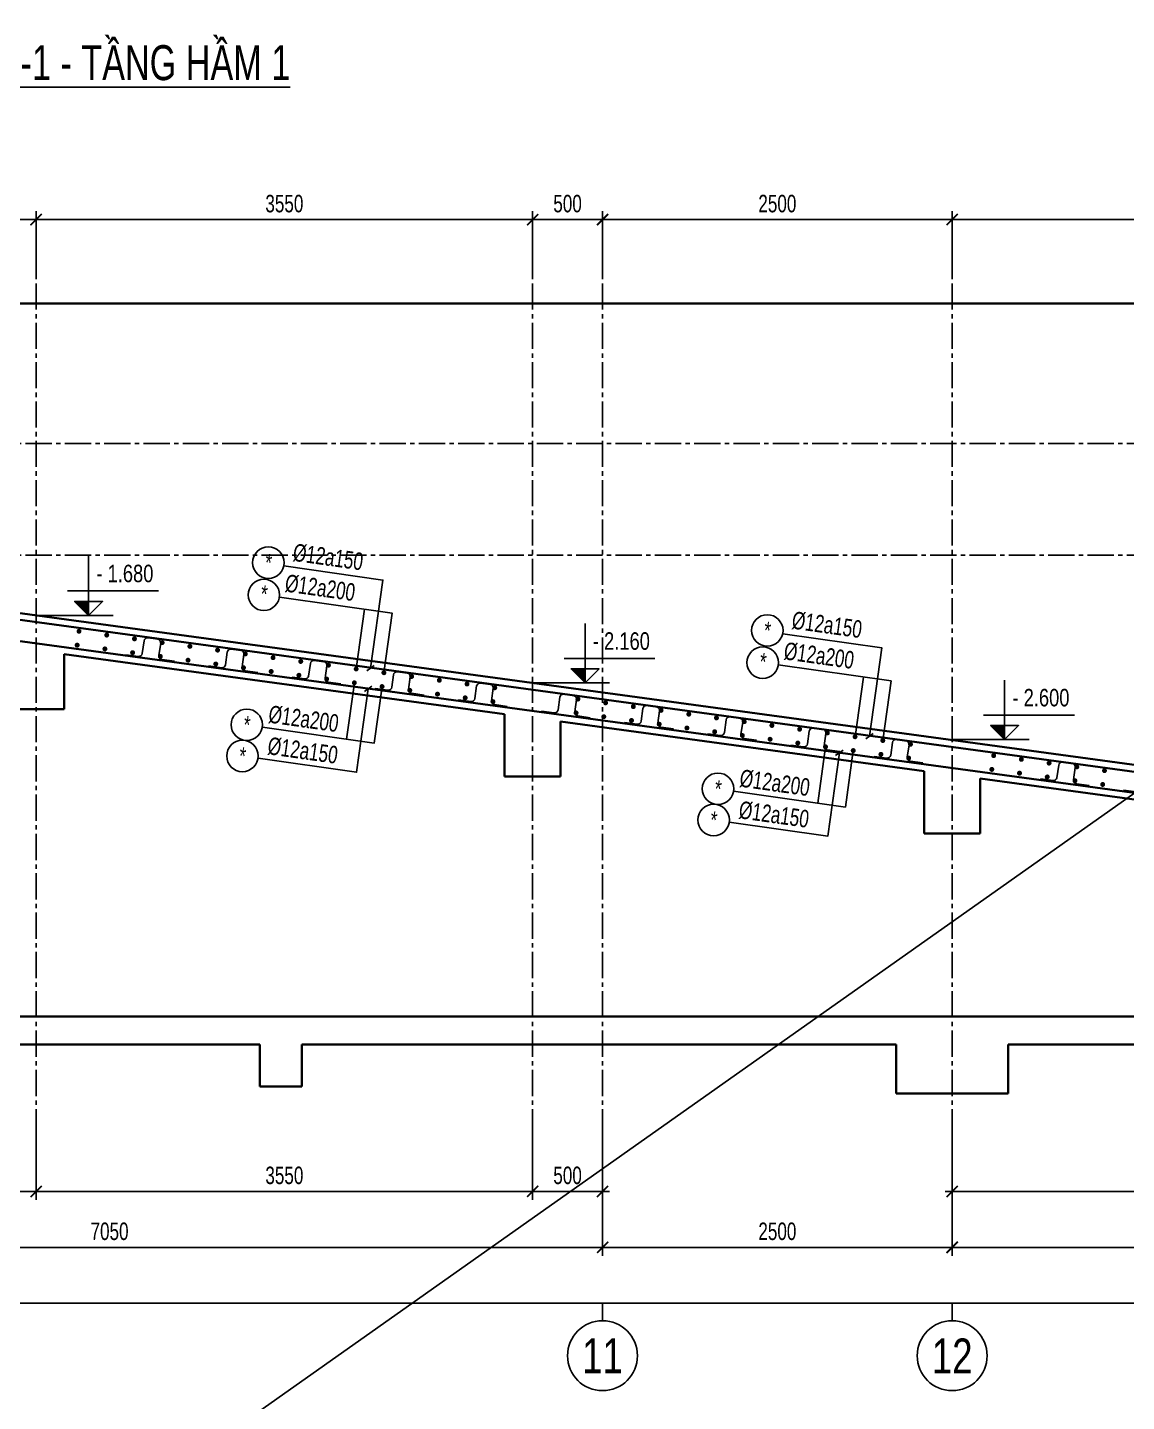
# Model space of a CAD drawing. Header units: millimetres. Extents: x 0 to 168200, y 0 to 59400.
# Drawn here: x 26372 to 42089, y 21105 to 40759 of the extents above; entities that cross this region are included whole.
import ezdxf
from ezdxf.enums import TextEntityAlignment as Align

# ---------------------------------------------------------------- set-up
doc = ezdxf.new("R2010")
doc.units = ezdxf.units.MM
doc.header["$LTSCALE"] = 500
doc.header["$MEASUREMENT"] = 0
doc.linetypes.add('CENTER2', pattern=[1.125, 0.75, -0.125, 0.125, -0.125])
doc.layers.get('DEFPOINTS').update_dxf_attribs({"lineweight": 15})
doc.layers.add('02.CDC.DIM', color=1, linetype='Continuous', lineweight=20)
for name, color, linetype in [('CDC.01.AXIS', 160, 'CENTER2'), ('CDC.02.DIM', 1, 'Continuous'), ('CDC.03.BORDER', 3, 'Continuous'), ('CDC.05.STEEL', 4, 'Continuous'), ('CDC.06.TEXT', 2, 'Continuous'), ('CDC.10.HATCH', 251, 'Continuous'), ('CDC.11.NOTE', 8, 'Continuous'), ('CDC.14.STEELNUM', 9, 'Continuous'), ('STEEL_NODE', 6, 'Continuous')]:
    doc.layers.add(name, color=color, linetype=linetype)
doc.layers.add('KCS_Plotter', color=11, linetype='Continuous', plot=False)
doc.styles.add('BIGTEXT', font='arial.ttf', dxfattribs={"width": 0.8})
doc.styles.add('KCS_SMTEXT', font='arial.ttf', dxfattribs={"width": 0.7})
doc.styles.add('SMTEXT', font='arial.ttf', dxfattribs={"width": 0.7})
doc.dimstyles.new('KCS_DIM100 SC2', dxfattribs={"dimscale": 100, "dimtxt": 2.5, "dimasz": 1.6, "dimexe": 1.2, "dimexo": 0, "dimgap": 1, "dimtad": 1, "dimdec": 0, "dimlfac": 0.5, "dimzin": 0, "dimdsep": 46, "dimtxsty": 'KCS_SMTEXT', "dimblk": 'ARCHTICK', "dimcen": 0, "dimdle": 1, "dimclrd": 256, "dimclre": 256, "dimclrt": 2, "dimadec": 0, "dimazin": 0, "dimtfac": 1, "dimtdec": 0, "dimtix": 1, "dimtmove": 2, "dimatfit": 3, "dimfxl": 1, "dimtolj": 1, "dimtzin": 0, "dimarcsym": 0})

# ---------------------------------------------------------------- blocks, each defined once
blk = doc.blocks.new('_ArchTick')
at = {"color": 0, "linetype": 'ByBlock', "const_width": 0.15}
blk.add_lwpolyline([(-0.5, -0.5), (0.5, 0.5)], dxfattribs=at)
blk = doc.blocks.new('*D8')
at = {"layer": 'CDC.02.DIM', "lineweight": -2, "transparency": 16777216}
for p, q in [((34596, 24910), (34596, 23190)), ((39596, 24910), (39596, 23190)), ((34496, 23310), (39696, 23310))]:
    blk.add_line(p, q, dxfattribs=at)
at = {"layer": 'DEFPOINTS', "color": 0, "transparency": 16777216}
for p in [(34596, 24910), (39596, 24910), (39596, 23310)]:
    blk.add_point(p, dxfattribs=at)
at = {"layer": 'CDC.02.DIM', "lineweight": -2, "transparency": 16777216, "xscale": 160, "yscale": 160, "zscale": 160, "rotation": 180}
blk.add_blockref('_ArchTick', (34596, 23310), dxfattribs=at)
at = {"layer": 'CDC.02.DIM', "lineweight": -2, "transparency": 16777216, "xscale": 160, "yscale": 160, "zscale": 160}
blk.add_blockref('_ArchTick', (39596, 23310), dxfattribs=at)
at = {"layer": 'CDC.02.DIM', "color": 2, "transparency": 16777216, "insert": (37096, 23538), "char_height": 250, "attachment_point": 5, "style": 'KCS_SMTEXT'}
blk.add_mtext('\\A1;2500', dxfattribs=at)
blk = doc.blocks.new('*D9')
at = {"layer": 'CDC.02.DIM', "lineweight": -2, "transparency": 16777216}
for p, q in [((39596, 24910), (39596, 23190)), ((53396, 24910), (53396, 23190)), ((39496, 23310), (53496, 23310))]:
    blk.add_line(p, q, dxfattribs=at)
at = {"layer": 'DEFPOINTS', "color": 0, "transparency": 16777216}
for p in [(39596, 24910), (53396, 24910), (53396, 23310)]:
    blk.add_point(p, dxfattribs=at)
at = {"layer": 'CDC.02.DIM', "lineweight": -2, "transparency": 16777216, "xscale": 160, "yscale": 160, "zscale": 160, "rotation": 180}
blk.add_blockref('_ArchTick', (39596, 23310), dxfattribs=at)
at = {"layer": 'CDC.02.DIM', "lineweight": -2, "transparency": 16777216, "xscale": 160, "yscale": 160, "zscale": 160}
blk.add_blockref('_ArchTick', (53396, 23310), dxfattribs=at)
at = {"layer": 'CDC.02.DIM', "color": 2, "transparency": 16777216, "insert": (46496, 23538), "char_height": 250, "attachment_point": 5, "style": 'KCS_SMTEXT'}
blk.add_mtext('\\A1;6900', dxfattribs=at)
blk = doc.blocks.new('*D10')
at = {"layer": 'CDC.02.DIM', "lineweight": -2, "transparency": 16777216}
for p, q in [((20496, 24910), (20496, 23190)), ((34596, 24910), (34596, 23190)), ((20396, 23310), (34696, 23310))]:
    blk.add_line(p, q, dxfattribs=at)
at = {"layer": 'DEFPOINTS', "color": 0, "transparency": 16777216}
for p in [(20496, 24910), (34596, 24910), (34596, 23310)]:
    blk.add_point(p, dxfattribs=at)
at = {"layer": 'CDC.02.DIM', "lineweight": -2, "transparency": 16777216, "xscale": 160, "yscale": 160, "zscale": 160, "rotation": 180}
blk.add_blockref('_ArchTick', (20496, 23310), dxfattribs=at)
at = {"layer": 'CDC.02.DIM', "lineweight": -2, "transparency": 16777216, "xscale": 160, "yscale": 160, "zscale": 160}
blk.add_blockref('_ArchTick', (34596, 23310), dxfattribs=at)
at = {"layer": 'CDC.02.DIM', "color": 2, "transparency": 16777216, "insert": (27546, 23538), "char_height": 250, "attachment_point": 5, "style": 'KCS_SMTEXT'}
blk.add_mtext('\\A1;7050', dxfattribs=at)
blk = doc.blocks.new('*D12')
at = {"layer": 'CDC.02.DIM', "lineweight": -2, "transparency": 16777216}
for p, q in [((20496, 24910), (20496, 23990)), ((26496, 24910), (26496, 23990)), ((20396, 24110), (26596, 24110))]:
    blk.add_line(p, q, dxfattribs=at)
at = {"layer": 'DEFPOINTS', "color": 0, "transparency": 16777216}
for p in [(20496, 24910), (26496, 24910), (26496, 24110)]:
    blk.add_point(p, dxfattribs=at)
at = {"layer": 'CDC.02.DIM', "lineweight": -2, "transparency": 16777216, "xscale": 160, "yscale": 160, "zscale": 160, "rotation": 180}
blk.add_blockref('_ArchTick', (20496, 24110), dxfattribs=at)
at = {"layer": 'CDC.02.DIM', "lineweight": -2, "transparency": 16777216, "xscale": 160, "yscale": 160, "zscale": 160}
blk.add_blockref('_ArchTick', (26496, 24110), dxfattribs=at)
at = {"layer": 'CDC.02.DIM', "color": 2, "transparency": 16777216, "insert": (23496, 24338), "char_height": 250, "attachment_point": 5, "style": 'KCS_SMTEXT'}
blk.add_mtext('\\A1;3000', dxfattribs=at)
blk = doc.blocks.new('*D13')
at = {"layer": 'CDC.02.DIM', "lineweight": -2, "transparency": 16777216}
for p, q in [((26496, 24910), (26496, 23990)), ((33596, 24910), (33596, 23990)), ((26396, 24110), (33696, 24110))]:
    blk.add_line(p, q, dxfattribs=at)
at = {"layer": 'DEFPOINTS', "color": 0, "transparency": 16777216}
for p in [(26496, 24910), (33596, 24910), (33596, 24110)]:
    blk.add_point(p, dxfattribs=at)
at = {"layer": 'CDC.02.DIM', "lineweight": -2, "transparency": 16777216, "xscale": 160, "yscale": 160, "zscale": 160, "rotation": 180}
blk.add_blockref('_ArchTick', (26496, 24110), dxfattribs=at)
at = {"layer": 'CDC.02.DIM', "lineweight": -2, "transparency": 16777216, "xscale": 160, "yscale": 160, "zscale": 160}
blk.add_blockref('_ArchTick', (33596, 24110), dxfattribs=at)
at = {"layer": 'CDC.02.DIM', "color": 2, "transparency": 16777216, "insert": (30046, 24338), "char_height": 250, "attachment_point": 5, "style": 'KCS_SMTEXT'}
blk.add_mtext('\\A1;3550', dxfattribs=at)
blk = doc.blocks.new('*D14')
at = {"layer": 'CDC.02.DIM', "lineweight": -2, "transparency": 16777216}
for p, q in [((33596, 24910), (33596, 23990)), ((34596, 24910), (34596, 23990)), ((33496, 24110), (34696, 24110))]:
    blk.add_line(p, q, dxfattribs=at)
at = {"layer": 'DEFPOINTS', "color": 0, "transparency": 16777216}
for p in [(33596, 24910), (34596, 24910), (34596, 24110)]:
    blk.add_point(p, dxfattribs=at)
at = {"layer": 'CDC.02.DIM', "lineweight": -2, "transparency": 16777216, "xscale": 160, "yscale": 160, "zscale": 160, "rotation": 180}
blk.add_blockref('_ArchTick', (33596, 24110), dxfattribs=at)
at = {"layer": 'CDC.02.DIM', "lineweight": -2, "transparency": 16777216, "xscale": 160, "yscale": 160, "zscale": 160}
blk.add_blockref('_ArchTick', (34596, 24110), dxfattribs=at)
at = {"layer": 'CDC.02.DIM', "color": 2, "transparency": 16777216, "insert": (34096, 24338), "char_height": 250, "attachment_point": 5, "style": 'KCS_SMTEXT'}
blk.add_mtext('\\A1;500', dxfattribs=at)
blk = doc.blocks.new('*D15')
at = {"layer": 'CDC.02.DIM', "lineweight": -2, "transparency": 16777216}
for p, q in [((39596, 24910), (39596, 23990)), ((46496, 24910), (46496, 23990)), ((39496, 24110), (46596, 24110))]:
    blk.add_line(p, q, dxfattribs=at)
at = {"layer": 'DEFPOINTS', "color": 0, "transparency": 16777216}
for p in [(39596, 24910), (46496, 24910), (46496, 24110)]:
    blk.add_point(p, dxfattribs=at)
at = {"layer": 'CDC.02.DIM', "lineweight": -2, "transparency": 16777216, "xscale": 160, "yscale": 160, "zscale": 160, "rotation": 180}
blk.add_blockref('_ArchTick', (39596, 24110), dxfattribs=at)
at = {"layer": 'CDC.02.DIM', "lineweight": -2, "transparency": 16777216, "xscale": 160, "yscale": 160, "zscale": 160}
blk.add_blockref('_ArchTick', (46496, 24110), dxfattribs=at)
at = {"layer": 'CDC.02.DIM', "color": 2, "transparency": 16777216, "insert": (43046, 24338), "char_height": 250, "attachment_point": 5, "style": 'KCS_SMTEXT'}
blk.add_mtext('\\A1;3450', dxfattribs=at)
blk = doc.blocks.new('_Axis name')
at = {"layer": 'CDC.02.DIM'}
blk.add_line((0, 2.5), (0, 0), dxfattribs=at)
blk.add_circle((0, 7.5), 5, dxfattribs=at)
at = {"layer": 'CDC.02.DIM', "style": 'BIGTEXT', "width": 0.75}
blk.add_attdef('.', text='', height=5, dxfattribs=at).set_placement((0, 7.5), align=Align.MIDDLE)
blk = doc.blocks.new('*D148')
at = {"layer": 'CDC.02.DIM', "lineweight": -2, "transparency": 16777216}
for p, q in [((20496, 24910), (20496, 22390)), ((70936, 24110), (70936, 22390)), ((20396, 22510), (71036, 22510))]:
    blk.add_line(p, q, dxfattribs=at)
at = {"layer": 'DEFPOINTS', "color": 0, "transparency": 16777216}
for p in [(20496, 24910), (70936, 24110), (70936, 22510)]:
    blk.add_point(p, dxfattribs=at)
at = {"layer": 'CDC.02.DIM', "lineweight": -2, "transparency": 16777216, "xscale": 160, "yscale": 160, "zscale": 160, "rotation": 180}
blk.add_blockref('_ArchTick', (20496, 22510), dxfattribs=at)
at = {"layer": 'CDC.02.DIM', "lineweight": -2, "transparency": 16777216, "xscale": 160, "yscale": 160, "zscale": 160}
blk.add_blockref('_ArchTick', (70936, 22510), dxfattribs=at)
at = {"layer": 'CDC.02.DIM', "color": 2, "transparency": 16777216, "insert": (45716, 22738), "char_height": 250, "attachment_point": 5, "style": 'KCS_SMTEXT'}
blk.add_mtext('\\A1;25220', dxfattribs=at)
blk = doc.blocks.new('*D152')
at = {"layer": 'CDC.02.DIM', "lineweight": -2, "transparency": 16777216}
for p, q in [((20496, 37210), (20496, 38130)), ((26496, 37210), (26496, 38130)), ((20396, 38010), (26596, 38010))]:
    blk.add_line(p, q, dxfattribs=at)
at = {"layer": 'DEFPOINTS', "color": 0, "transparency": 16777216}
for p in [(26496, 38010), (20496, 37210), (26496, 37210)]:
    blk.add_point(p, dxfattribs=at)
at = {"layer": 'CDC.02.DIM', "lineweight": -2, "transparency": 16777216, "xscale": 160, "yscale": 160, "zscale": 160, "rotation": 180}
blk.add_blockref('_ArchTick', (20496, 38010), dxfattribs=at)
at = {"layer": 'CDC.02.DIM', "lineweight": -2, "transparency": 16777216, "xscale": 160, "yscale": 160, "zscale": 160}
blk.add_blockref('_ArchTick', (26496, 38010), dxfattribs=at)
at = {"layer": 'CDC.02.DIM', "color": 2, "transparency": 16777216, "insert": (23496, 38238), "char_height": 250, "attachment_point": 5, "style": 'KCS_SMTEXT'}
blk.add_mtext('\\A1;3000', dxfattribs=at)
blk = doc.blocks.new('*D153')
at = {"layer": 'CDC.02.DIM', "lineweight": -2, "transparency": 16777216}
for p, q in [((26496, 37210), (26496, 38130)), ((33596, 37210), (33596, 38130)), ((26396, 38010), (33696, 38010))]:
    blk.add_line(p, q, dxfattribs=at)
at = {"layer": 'DEFPOINTS', "color": 0, "transparency": 16777216}
for p in [(33596, 38010), (26496, 37210), (33596, 37210)]:
    blk.add_point(p, dxfattribs=at)
at = {"layer": 'CDC.02.DIM', "lineweight": -2, "transparency": 16777216, "xscale": 160, "yscale": 160, "zscale": 160, "rotation": 180}
blk.add_blockref('_ArchTick', (26496, 38010), dxfattribs=at)
at = {"layer": 'CDC.02.DIM', "lineweight": -2, "transparency": 16777216, "xscale": 160, "yscale": 160, "zscale": 160}
blk.add_blockref('_ArchTick', (33596, 38010), dxfattribs=at)
at = {"layer": 'CDC.02.DIM', "color": 2, "transparency": 16777216, "insert": (30046, 38238), "char_height": 250, "attachment_point": 5, "style": 'KCS_SMTEXT'}
blk.add_mtext('\\A1;3550', dxfattribs=at)
blk = doc.blocks.new('*D154')
at = {"layer": 'CDC.02.DIM', "lineweight": -2, "transparency": 16777216}
for p, q in [((33596, 37210), (33596, 38130)), ((34596, 37210), (34596, 38130)), ((33496, 38010), (34696, 38010))]:
    blk.add_line(p, q, dxfattribs=at)
at = {"layer": 'DEFPOINTS', "color": 0, "transparency": 16777216}
for p in [(34596, 38010), (33596, 37210), (34596, 37210)]:
    blk.add_point(p, dxfattribs=at)
at = {"layer": 'CDC.02.DIM', "lineweight": -2, "transparency": 16777216, "xscale": 160, "yscale": 160, "zscale": 160, "rotation": 180}
blk.add_blockref('_ArchTick', (33596, 38010), dxfattribs=at)
at = {"layer": 'CDC.02.DIM', "lineweight": -2, "transparency": 16777216, "xscale": 160, "yscale": 160, "zscale": 160}
blk.add_blockref('_ArchTick', (34596, 38010), dxfattribs=at)
at = {"layer": 'CDC.02.DIM', "color": 2, "transparency": 16777216, "insert": (34096, 38238), "char_height": 250, "attachment_point": 5, "style": 'KCS_SMTEXT'}
blk.add_mtext('\\A1;500', dxfattribs=at)
blk = doc.blocks.new('*D155')
at = {"layer": 'CDC.02.DIM', "lineweight": -2, "transparency": 16777216}
for p, q in [((34596, 37210), (34596, 38130)), ((39596, 37210), (39596, 38130)), ((34496, 38010), (39696, 38010))]:
    blk.add_line(p, q, dxfattribs=at)
at = {"layer": 'DEFPOINTS', "color": 0, "transparency": 16777216}
for p in [(39596, 38010), (34596, 37210), (39596, 37210)]:
    blk.add_point(p, dxfattribs=at)
at = {"layer": 'CDC.02.DIM', "lineweight": -2, "transparency": 16777216, "xscale": 160, "yscale": 160, "zscale": 160, "rotation": 180}
blk.add_blockref('_ArchTick', (34596, 38010), dxfattribs=at)
at = {"layer": 'CDC.02.DIM', "lineweight": -2, "transparency": 16777216, "xscale": 160, "yscale": 160, "zscale": 160}
blk.add_blockref('_ArchTick', (39596, 38010), dxfattribs=at)
at = {"layer": 'CDC.02.DIM', "color": 2, "transparency": 16777216, "insert": (37096, 38238), "char_height": 250, "attachment_point": 5, "style": 'KCS_SMTEXT'}
blk.add_mtext('\\A1;2500', dxfattribs=at)
blk = doc.blocks.new('*D156')
at = {"layer": 'CDC.02.DIM', "lineweight": -2, "transparency": 16777216}
for p, q in [((39596, 37210), (39596, 38130)), ((46496, 37210), (46496, 38130)), ((39496, 38010), (46596, 38010))]:
    blk.add_line(p, q, dxfattribs=at)
at = {"layer": 'DEFPOINTS', "color": 0, "transparency": 16777216}
for p in [(46496, 38010), (39596, 37210), (46496, 37210)]:
    blk.add_point(p, dxfattribs=at)
at = {"layer": 'CDC.02.DIM', "lineweight": -2, "transparency": 16777216, "xscale": 160, "yscale": 160, "zscale": 160, "rotation": 180}
blk.add_blockref('_ArchTick', (39596, 38010), dxfattribs=at)
at = {"layer": 'CDC.02.DIM', "lineweight": -2, "transparency": 16777216, "xscale": 160, "yscale": 160, "zscale": 160}
blk.add_blockref('_ArchTick', (46496, 38010), dxfattribs=at)
at = {"layer": 'CDC.02.DIM', "color": 2, "transparency": 16777216, "insert": (43046, 38238), "char_height": 250, "attachment_point": 5, "style": 'KCS_SMTEXT'}
blk.add_mtext('\\A1;3450', dxfattribs=at)

msp = doc.modelspace()

# ---------------------------------------------------------------- hatches: boundary and pattern name
at = {"layer": 'CDC.10.HATCH'}
for points in [[(27046.1, 32549), (27246.1, 32349), (27246.1, 32549)], [(34146.1, 31582.6), (34346.1, 31382.6), (34346.1, 31582.6)], [(40146.1, 30772.9), (40346.1, 30572.9), (40346.1, 30772.9)]]:
    msp.add_hatch(color=256, dxfattribs=at).paths.add_polyline_path(points)

# ---------------------------------------------------------------- linework, layer by layer
at = {"layer": 'CDC.01.AXIS'}
for p, q in [((26496.1, 24910.1), (26496.1, 37610.1)), ((33596.1, 24910.1), (33596.1, 37610.1)), ((34596.1, 24910.1), (34596.1, 37610.1)), ((39596.1, 24910.1), (39596.1, 37610.1)), ((71157.3, 34810.1), (6771.3, 34810.1)), ((71157.3, 33210.1), (6816.1, 33210.1)), ((71057.3, 26610.1), (6816.1, 26610.1))]:
    msp.add_line(p, q, dxfattribs=at)
at = {"layer": 'CDC.02.DIM'}
for points in [[(27246.1, 32549), (27246.1, 32349), (27446.1, 32549), (27046.1, 32549), (27246.1, 32349), (27246.1, 33199)], [(26946.1, 32699), (28246.1, 32699)], [(26496.1, 32349), (27596.1, 32349)], [(34346.1, 31582.6), (34346.1, 31382.6), (34546.1, 31582.6), (34146.1, 31582.6), (34346.1, 31382.6), (34346.1, 32232.6)], [(34046.1, 31732.6), (35346.1, 31732.6)], [(33596.1, 31382.6), (34696.1, 31382.6)], [(40346.1, 30772.9), (40346.1, 30572.9), (40546.1, 30772.9), (40146.1, 30772.9), (40346.1, 30572.9), (40346.1, 31422.9)], [(40046.1, 30922.9), (41346.1, 30922.9)], [(39596.1, 30572.9), (40696.1, 30572.9)]]:
    msp.add_lwpolyline(points, dxfattribs=at)
at = {"layer": 'CDC.03.BORDER', "lineweight": 35}
for p, q in [((8416.1, 36810.1), (67056.1, 36810.1)), ((68656.1, 26610.1), (8416.1, 34810.1)), ((26896.1, 31794.2), (26896.1, 31007.5)), ((33196.1, 30938), (26896.1, 31794.2)), ((26896.1, 31007.5), (26096.1, 31007.5)), ((33196.1, 30042.6), (33196.1, 30938)), ((33996.1, 30829.3), (33996.1, 30042.6)), ((39196.1, 30122.6), (33996.1, 30829.3)), ((39196.1, 29227.2), (39196.1, 30122.6)), ((33996.1, 30042.6), (33196.1, 30042.6)), ((39996.1, 30013.9), (39996.1, 29227.2)), ((46096.1, 29184.9), (39996.1, 30013.9)), ((39996.1, 29227.2), (39196.1, 29227.2)), ((8016.1, 26610.1), (64105.9, 26610.1)), ((29696.1, 26210.1), (21296.1, 26210.1)), ((29696.1, 25610.1), (29696.1, 26210.1)), ((38796.1, 26210.1), (30296.1, 26210.1)), ((30296.1, 26210.1), (30296.1, 25610.1)), ((38796.1, 25510.1), (38796.1, 26210.1)), ((52596.1, 26210.1), (40396.1, 26210.1)), ((40396.1, 26210.1), (40396.1, 25510.1)), ((30296.1, 25610.1), (29696.1, 25610.1)), ((40396.1, 25510.1), (38796.1, 25510.1))]:
    msp.add_line(p, q, dxfattribs=at)
at = {"layer": 'CDC.05.STEEL', "lineweight": 35}
for p, q in [((68452.1, 26539.8), (8520.8, 34698.7)), ((68538.7, 26229.3), (8464, 34403.7))]:
    msp.add_line(p, q, dxfattribs=at)
at = {"layer": 'CDC.05.STEEL'}
for points in [[(27777.8, 31787.4), (27958.6, 31762.9, 0.4142136), (28014.8, 31805.5), (28039.7, 31985.8, -0.4142136), (28096, 32028.4), (28234.5, 32009.3, -0.4142136), (28277.1, 31953), (28252.6, 31775.5, 0.4142136), (28295.2, 31719.2), (28475.9, 31694.2)], [(28966.9, 31625.8), (29147.6, 31601.3, 0.4142136), (29203.9, 31643.9), (29228.8, 31824.2, -0.4142136), (29285.1, 31866.8), (29423.6, 31847.7, -0.4142136), (29466.2, 31791.4), (29441.6, 31613.9, 0.4142136), (29484.3, 31557.6), (29665, 31532.7)], [(30156, 31464.3), (30336.7, 31439.7, 0.4142136), (30393, 31482.3), (30417.9, 31662.6, -0.4142136), (30474.2, 31705.2), (30612.6, 31686.1, -0.4142136), (30655.2, 31629.8), (30630.7, 31452.3, 0.4142136), (30673.3, 31396), (30854, 31371.1)], [(31345, 31302.7), (31525.8, 31278.1, 0.4142136), (31582.1, 31320.7), (31607, 31501, -0.4142136), (31663.2, 31543.6), (31801.7, 31524.5, -0.4142136), (31844.3, 31468.2), (31819.8, 31290.7, 0.4142136), (31862.4, 31234.4), (32043.1, 31209.5)], [(32534.1, 31141.1), (32714.8, 31116.5, 0.4142136), (32771.1, 31159.1), (32796, 31339.4, -0.4142136), (32852.3, 31382), (32990.8, 31362.9, -0.4142136), (33033.4, 31306.6), (33008.9, 31129.1, 0.4142136), (33051.5, 31072.8), (33232.2, 31047.9)], [(33723.2, 30979.5), (33903.9, 30954.9, 0.4142136), (33960.2, 30997.5), (33985.1, 31177.8, -0.4142136), (34041.4, 31220.5), (34179.8, 31201.3, -0.4142136), (34222.5, 31145.1), (34197.9, 30967.5, 0.4142136), (34240.5, 30911.2), (34421.2, 30886.3)], [(34912.2, 30817.9), (35093, 30793.3, 0.4142136), (35149.3, 30836), (35174.2, 31016.2, -0.4142136), (35230.4, 31058.9), (35368.9, 31039.7, -0.4142136), (35411.5, 30983.5), (35387, 30805.9, 0.4142136), (35429.6, 30749.7), (35610.3, 30724.7)], [(36101.3, 30656.3), (36282.1, 30631.7, 0.4142136), (36338.3, 30674.4), (36363.2, 30854.7, -0.4142136), (36419.5, 30897.3), (36558, 30878.2, -0.4142136), (36600.6, 30821.9), (36576.1, 30644.3, 0.4142136), (36618.7, 30588.1), (36799.4, 30563.1)], [(37290.4, 30494.7), (37471.1, 30470.1, 0.4142136), (37527.4, 30512.8), (37552.3, 30693.1, -0.4142136), (37608.6, 30735.7), (37747.1, 30716.6, -0.4142136), (37789.7, 30660.3), (37765.1, 30482.8, 0.4142136), (37807.8, 30426.5), (37988.4, 30401.5)], [(38479.4, 30333.1), (38660.2, 30308.6, 0.4142136), (38716.5, 30351.2), (38741.4, 30531.5, -0.4142136), (38797.7, 30574.1), (38936.1, 30555, -0.4142136), (38978.7, 30498.7), (38954.2, 30321.2, 0.4142136), (38996.8, 30264.9), (39177.5, 30239.9)], [(40857.6, 30009.9), (41038.3, 29985.4, 0.4142136), (41094.6, 30028), (41119.5, 30208.3, -0.4142136), (41175.8, 30250.9), (41314.3, 30231.8, -0.4142136), (41356.9, 30175.5), (41332.3, 29998, 0.4142136), (41375, 29941.7), (41555.7, 29916.7)], [(42046.7, 29848.3), (42227.4, 29823.8, 0.4142136), (42283.7, 29866.4), (42308.6, 30046.7, -0.4142136), (42364.9, 30089.3), (42503.3, 30070.2, -0.4142136), (42546, 30013.9), (42521.4, 29836.4, 0.4142136), (42564, 29780.1), (42744.7, 29755.2)]]:
    msp.add_lwpolyline(points, format="xyb", dxfattribs=at)
at = {"layer": 'CDC.11.NOTE', "color": 3}
for p, q in [((31225.8, 31554.8), (31332.5, 31630.2)), ((31191.4, 31260.3), (31298.1, 31335.6)), ((38360.2, 30585.3), (38466.9, 30660.6)), ((37929.4, 30344.6), (38036.1, 30419.9))]:
    msp.add_line(p, q, dxfattribs=at)
at = {"layer": 'CDC.11.NOTE'}
for points in [[(30037.8, 33056.7), (31456.3, 32853.5), (31279.2, 31592.5)], [(29975.2, 32611.1), (31588.9, 32380.7), (31469.2, 31529)], [(37172.2, 32087.2), (38590.7, 31884), (38413.6, 30622.9)], [(37109.7, 31641.6), (38723.4, 31411.1), (38603.7, 30559.4)], [(29669, 30306.9), (31078.4, 30105), (31244.7, 31297.9)], [(29731.7, 30752.5), (31330.9, 30523.4), (31443.1, 31331.3)], [(36407.1, 29391.2), (37816.5, 29189.3), (37982.8, 30382.3)], [(36469.7, 29836.8), (38069, 29607.7), (38181.2, 30415.6)]]:
    msp.add_lwpolyline(points, dxfattribs=at)
at = {"layer": 'CDC.11.NOTE', "linetype": 'ByBlock'}
for points in [[(31072.9, 31582.8), (31193, 32437.2)], [(38207.3, 30613.3), (38327.4, 31467.7)], [(31046.8, 31385.2), (30935, 30580.1)], [(37784.9, 30469.5), (37673.1, 29664.5)]]:
    msp.add_lwpolyline(points, dxfattribs=at)
at = {"layer": 'CDC.14.STEELNUM'}
for centre in [(29817.6, 33103.1), (29752.5, 32643), (36952, 32133.5), (36886.9, 31673.5), (29509, 30784.4), (29446.3, 30338.8), (36247, 29868.8), (36184.4, 29423.1)]:
    msp.add_circle(centre, 225, dxfattribs=at)
at = {"layer": 'KCS_Plotter'}
msp.add_line((0, 0), (84100, 59400), dxfattribs=at)
at = {"layer": 'STEEL_NODE', "const_width": 35.2}
for points in [[(27095, 32131.7, 1), (27123.6, 32111.3, 1)], [(27491.3, 32077.8, 1), (27520, 32057.4, 1)], [(27887.7, 32024, 1), (27916.4, 32003.5, 1)], [(27068.9, 31934, 1), (27097.5, 31913.6, 1)], [(27465.3, 31880.2, 1), (27493.9, 31859.7, 1)], [(27861.6, 31826.3, 1), (27890.3, 31805.9, 1)], [(28284.1, 31970.1, 1), (28312.7, 31949.7, 1)], [(28680.4, 31916.3, 1), (28709.1, 31895.8, 1)], [(29076.8, 31862.4, 1), (29105.4, 31841.9, 1)], [(28258, 31772.4, 1), (28286.6, 31752, 1)], [(28654.3, 31718.6, 1), (28683, 31698.1, 1)], [(29050.7, 31664.7, 1), (29079.3, 31644.3, 1)], [(29473.1, 31808.5, 1), (29501.8, 31788.1, 1)], [(29869.5, 31754.7, 1), (29898.1, 31734.2, 1)], [(30265.8, 31700.8, 1), (30294.5, 31680.3, 1)], [(30662.2, 31646.9, 1), (30690.8, 31626.5, 1)], [(29447, 31610.9, 1), (29475.7, 31590.4, 1)], [(29843.4, 31557, 1), (29872, 31536.5, 1)], [(30239.8, 31503.1, 1), (30268.4, 31482.7, 1)], [(30636.1, 31449.3, 1), (30664.8, 31428.8, 1)], [(31058.6, 31593.1, 1), (31087.2, 31572.6, 1)], [(31454.9, 31539.2, 1), (31483.6, 31518.8, 1)], [(31851.3, 31485.3, 1), (31879.9, 31464.9, 1)], [(32247.6, 31431.5, 1), (32276.3, 31411, 1)], [(31032.5, 31395.4, 1), (31061.1, 31374.9, 1)], [(31428.8, 31341.5, 1), (31457.5, 31321.1, 1)], [(31825.2, 31287.7, 1), (31853.8, 31267.2, 1)], [(32221.5, 31233.8, 1), (32250.2, 31213.4, 1)], [(32644, 31377.6, 1), (32672.6, 31357.2, 1)], [(33040.3, 31323.8, 1), (33069, 31303.3, 1)], [(32617.9, 31180, 1), (32646.5, 31159.5, 1)], [(33014.3, 31126.1, 1), (33042.9, 31105.6, 1)], [(34229.4, 31162.2, 1), (34258.1, 31141.7, 1)], [(34625.8, 31108.3, 1), (34654.4, 31087.8, 1)], [(35022.1, 31054.4, 1), (35050.8, 31034, 1)], [(34203.3, 30964.5, 1), (34232, 30944, 1)], [(34599.7, 30910.6, 1), (34628.3, 30890.2, 1)], [(34996, 30856.8, 1), (35024.7, 30836.3, 1)], [(35418.5, 31000.6, 1), (35447.1, 30980.1, 1)], [(35814.8, 30946.7, 1), (35843.5, 30926.3, 1)], [(36211.2, 30892.9, 1), (36239.8, 30872.4, 1)], [(36607.6, 30839, 1), (36636.2, 30818.5, 1)], [(35392.4, 30802.9, 1), (35421, 30782.4, 1)], [(35788.8, 30749, 1), (35817.4, 30728.6, 1)], [(36185.1, 30695.2, 1), (36213.8, 30674.7, 1)], [(36581.5, 30641.3, 1), (36610.1, 30620.9, 1)], [(37003.9, 30785.1, 1), (37032.6, 30764.7, 1)], [(37400.3, 30731.3, 1), (37428.9, 30710.8, 1)], [(37796.6, 30677.4, 1), (37825.3, 30656.9, 1)], [(36977.8, 30587.5, 1), (37006.5, 30567, 1)], [(37374.2, 30533.6, 1), (37402.8, 30513.1, 1)], [(37770.5, 30479.7, 1), (37799.2, 30459.3, 1)], [(38193, 30623.5, 1), (38221.6, 30603.1, 1)], [(38589.3, 30569.7, 1), (38618, 30549.2, 1)], [(38985.7, 30515.8, 1), (39014.3, 30495.3, 1)], [(38166.9, 30425.9, 1), (38195.5, 30405.4, 1)], [(38563.2, 30372, 1), (38591.9, 30351.5, 1)], [(38959.6, 30318.1, 1), (38988.3, 30297.7, 1)], [(40174.8, 30354.2, 1), (40203.4, 30333.8, 1)], [(40571.1, 30300.4, 1), (40599.8, 30279.9, 1)], [(40967.5, 30246.5, 1), (40996.1, 30226, 1)], [(40148.7, 30156.5, 1), (40177.3, 30136.1, 1)], [(40545, 30102.7, 1), (40573.7, 30082.2, 1)], [(40941.4, 30048.8, 1), (40970, 30028.4, 1)], [(41363.8, 30192.6, 1), (41392.5, 30172.2, 1)], [(41760.2, 30138.8, 1), (41788.8, 30118.3, 1)], [(41337.7, 29995, 1), (41366.4, 29974.5, 1)], [(41734.1, 29941.1, 1), (41762.7, 29920.6, 1)]]:
    msp.add_lwpolyline(points, format="xyb", close=True, dxfattribs=at)

# ---------------------------------------------------------------- block references
at = {"layer": '02.CDC.DIM'}
ref = msp.add_blockref('_Axis name', (34596.1, 22510.1), dxfattribs=dict(at, xscale=-100, yscale=100, zscale=100, rotation=180))
ref.add_attrib('.', '11', dxfattribs={"layer": 'CDC.02.DIM', "height": 500, "style": 'BIGTEXT', "width": 0.75}).set_placement((34596.1, 21760.1), align=Align.MIDDLE)
ref = msp.add_blockref('_Axis name', (39596.1, 22510.1), dxfattribs=dict(at, xscale=-100, yscale=100, zscale=100, rotation=180))
ref.add_attrib('.', '12', dxfattribs={"layer": 'CDC.02.DIM', "height": 500, "style": 'BIGTEXT', "width": 0.75}).set_placement((39596.1, 21760.1), align=Align.MIDDLE)

# ---------------------------------------------------------------- texts
at = {"layer": 'CDC.02.DIM', "style": 'SMTEXT', "width": 0.75}
for s, p in [('- 1.680 ', (28246.1, 32824)), ('- 2.160 ', (35346.1, 31857.6)), ('- 2.600 ', (41346.1, 31047.9))]:
    msp.add_text(s, height=250, dxfattribs=at).set_placement(p, align=Align.RIGHT)
at = {"layer": 'CDC.06.TEXT', "color": 4, "style": 'KCS_SMTEXT', "width": 0.7}
msp.add_text('%%UMẶT BẰNG BỐ TRÍ CẤU KIỆN ĐƯỜNG DỐC Đd-1 - TẦNG HẦM 1', height=500, dxfattribs=at).set_placement((22798.9, 40275.9), align=Align.MIDDLE)
at = {"layer": 'CDC.06.TEXT', "color": 2, "linetype": 'ByBlock', "style": 'KCS_SMTEXT', "width": 0.7}
for s, p in [('%%C12a150', (30672.1, 33186.1)), ('%%C12a200', (30558.3, 32746.7)), ('%%C12a150', (37806.5, 32216.6)), ('%%C12a200', (37692.7, 31777.1)), ('%%C12a200', (30322.1, 30872.2)), ('%%C12a150', (30310.5, 30419.4)), ('%%C12a200', (37060.1, 29956.5)), ('%%C12a150', (37048.5, 29503.7))]:
    msp.add_text(s, height=250, rotation=352, dxfattribs=at).set_placement(p, align=Align.MIDDLE)
at = {"layer": 'CDC.14.STEELNUM', "color": 2, "linetype": 'ByBlock', "style": 'KCS_SMTEXT', "width": 0.7}
for p in [(29817.6, 33103.1), (29754.9, 32656.5), (36952, 32133.5), (36889.3, 31686.9), (29508.9, 30783.8), (29446.2, 30337.7), (36246.9, 29868.2), (36184.2, 29422.1)]:
    msp.add_text('*', height=250, rotation=352, dxfattribs=at).set_placement(p, align=Align.MIDDLE)

# ---------------------------------------------------------------- dimensions: what is measured, and where the dimension line sits
at = {"layer": 'CDC.02.DIM'}
for base, p1, p2, picture, middle in [((26496.1, 38010.1), (20496.1, 37210.1), (26496.1, 37210.1), '*D152', (23496.1, 38237.8)), ((33596.1, 38010.1), (26496.1, 37210.1), (33596.1, 37210.1), '*D153', (30046.1, 38237.8)), ((34596.1, 38010.1), (33596.1, 37210.1), (34596.1, 37210.1), '*D154', (34096.1, 38237.8)), ((39596.1, 38010.1), (34596.1, 37210.1), (39596.1, 37210.1), '*D155', (37096.1, 38237.8)), ((46496.1, 38010.1), (39596.1, 37210.1), (46496.1, 37210.1), '*D156', (43046.1, 38237.8)), ((34596.1, 23310.1), (20496.1, 24910.1), (34596.1, 24910.1), '*D10', (27546.1, 23537.8)), ((26496.1, 24110.1), (20496.1, 24910.1), (26496.1, 24910.1), '*D12', (23496.1, 24337.8)), ((70936.1, 22510.1), (20496.1, 24910.1), (70936.1, 24110.1), '*D148', (45716.1, 22737.8)), ((33596.1, 24110.1), (26496.1, 24910.1), (33596.1, 24910.1), '*D13', (30046.1, 24337.8)), ((34596.1, 24110.1), (33596.1, 24910.1), (34596.1, 24910.1), '*D14', (34096.1, 24337.8)), ((39596.1, 23310.1), (34596.1, 24910.1), (39596.1, 24910.1), '*D8', (37096.1, 23537.8)), ((53396.1, 23310.1), (39596.1, 24910.1), (53396.1, 24910.1), '*D9', (46496.1, 23537.8)), ((46496.1, 24110.1), (39596.1, 24910.1), (46496.1, 24910.1), '*D15', (43046.1, 24337.8))]:
    dim = msp.add_linear_dim(base=base, p1=p1, p2=p2, dimstyle='KCS_DIM100 SC2', dxfattribs=at)
    dim.commit()
    dim.dimension.update_dxf_attribs({"geometry": picture, "text_midpoint": middle})

doc.saveas('drawing.dxf')
